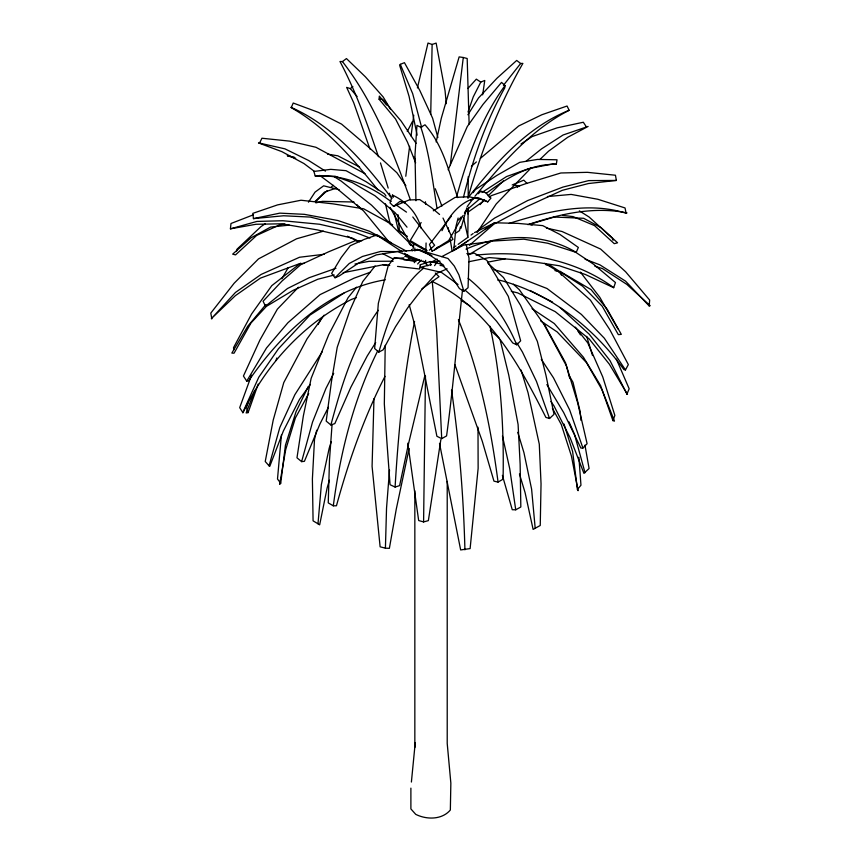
<?xml version="1.0" encoding="UTF-8"?>
<svg xmlns="http://www.w3.org/2000/svg" width="861" height="861" viewBox="0 0 861 861"><rect width="100%" height="100%" fill="white"/><g stroke="black" fill="none" stroke-linecap="round" stroke-linejoin="round"><path stroke-width="1.29" d="M468.169 208.448L467.824 236.248M468.19 197.879L468.223 176.742M440.854 439.659L428.358 520.636L423.59 521.927L425.474 375.977M385.222 345.379L384.329 403.938L386.955 442.403L390.055 484.721L395.091 487.057L399.601 485.626L408.362 444.416L424.807 375.783M430.726 114.33L432.125 44.46L436.14 43.093L445.051 90.696L446.278 103.697M425.549 263.057L425.625 260.388M425.829 252.359L426.077 242.996M409.126 448.506L396.254 509.217L389.376 548.349L385.416 548.177L386.535 508.173L389.506 470.084M373.975 398.675L372.081 466.35L380.121 546.81L385.416 548.177M395.091 487.057C398.342 432.879 403.486 378.7 413.786 325.372L414.561 321.497M332.066 424.451L329.494 460.086L328.245 502.878L333.315 505.827L336.457 505.762C348.619 461.302 363.955 417.391 384.996 376.343M415.626 162.826L407.479 142.151L395.543 118.969L379.098 99.241L379.335 96.12L386.567 105.02M594.865 266.253L602.485 268.6L626.83 284.388L650.206 305.72L649.172 305.935L649.657 300.08L625.613 271.764L600.601 249.055L561.953 231.469L546.401 228.111M329.408 480.212L327.137 487.929L319.657 524.844L318 523.8L321.368 484.495L329.225 448.075L331.237 441.79M405.779 176.247L409.621 146.316M453.682 250.723L456.115 225.797L458.117 218.027M411.397 782.036L415.26 742.548M467.91 213.948L468.599 207.329M370.004 238.077L355.023 232.309L319.582 224.247L282.925 220.739L256.901 221.438L230.425 228.832L230.985 223.494L253.166 214.895M448.15 169.789L467.286 126.556L483.043 104.353L501.532 82.398L505.03 85.551L504.794 87.779C485.615 122.036 472.818 159.296 463.444 197.309M462.529 289.791L462.099 293.741C456.9 341.128 453.037 388.623 446.579 435.903L441.704 438.658L436.893 436.258L414.798 325.157L409.19 304.708M450.303 164.957L463.283 57.493L459.139 56.891L441.252 118.42L436.161 141.936M308.701 393.606L295.42 417.886L285.723 449.539L279.631 484.356L280.718 483.225L285.443 445.169L296.076 411.612L308.367 386.331M413.754 115.213L411.063 135.973M482.655 94.871L484.765 80.46L480.761 82.107L473.238 96.938L468.018 112.016M333.315 505.827C340.256 452.412 353.688 399.246 377.71 350.857M486.293 193.305C506.666 178.119 529.902 163.568 556.292 164.333L557.024 159.78L537.436 159.425L519.7 162.363L496.689 175.526L475.39 189.603L473.055 192.724M281.418 434.945L277.5 479.017L280.718 483.225M412.989 249.12L414.044 243.867M420.319 265.059L419.522 269.009L397.502 266.404M417.413 87.951L428.003 43.05L432.125 44.46M316.697 430.209L314.513 439.368L312.392 478.985L313.081 520.851L318 523.8M460.484 226.766L459.494 230.597L455.189 233.503M468.093 197.352C481.364 150.998 498.799 105.279 522.896 63.391L520.657 63.488L516.686 60.442L496.905 78.297L478.555 97.917L467.9 114.75M414.292 262.702L415.26 259.021M236.431 251.466L237.033 249.184L260.991 226.604L265.296 223.699M328.439 407.231L319.98 423.892L304.407 461.335L301.619 461.636L312.532 422.073L325.921 388.483L333.702 373.34M456.664 196.523C467.469 157.595 480.944 118.441 505.03 85.551M310.39 384.393L299.488 399.429L283.366 430.995L269.762 466.35L269.073 465.812L279.814 427.519L294.849 394.715L322.412 351.482M375.084 266.006L362.718 281.601L349.953 310.272L337.221 347.295L331.453 381.66L326.19 421.104L330.872 424.979C341.569 385.136 354 344.152 378.259 310.315M460.99 228.273L466.834 207.845M416.024 261.679L394.424 257.557L388.214 265.705L378.345 303.287L374.643 348.522L378.829 352.095C387.87 321.831 398.169 288.37 423.86 267.997M248.172 402.367L246.494 407.468L248.086 412.623L246.138 412.957L254.856 390.377M275.983 360.501L276.822 358.004M468.653 261.755L489.382 257.59L524.005 260.463L559.316 265.748L585.276 274.455L613.699 287.692L615.454 282.548L593.53 264.198L575.309 252.025M248.086 412.623L258.182 384.092M251.52 375.224L239.692 407.64L242.996 412.828C266.027 364.537 303.524 323.639 351.492 299.413L356.454 297.626M540.686 320.927L557.164 331.915L586.502 362.642L601.936 389.667L614.506 421.137L612.914 420.599L614.862 415.432L602.743 376.892L587.762 342.882L575.342 327.158M407.275 131.453L412.441 121.541M281.859 278.76L288.22 267.631M511.305 291.309L517.687 292.891L555.227 311.639L589.215 338.965L609.394 364.257L627.475 394.349L626.937 394.09L629.165 388.763L616.39 359.134M441.768 256.653L463.605 245.127L493.353 241.037L523.8 239.175L547.79 243.254L576.203 252.391L578.355 247.462L560.005 234.493L542.721 225.625L517.988 223.386L494.774 222.784L474.486 232.588M242.673 412.645L258.774 377.258L278.437 348.78L310.014 315.061L343.98 293.106M420.975 228.025C417.316 213.076 406.263 201.474 392.476 195.092L390.033 202.873L393.606 206.403L409.136 199.967L419.748 199.601L431.006 207.329L439.573 214.464M314.469 171.447L303.933 163.536L281.838 151.633L258.483 142.915L259.548 143.098L261.948 138.234L289.608 141.129L315.955 147.285L364.999 173.707M441.994 230.694C448.882 215.713 460.775 200.721 477.79 197.556L487.746 201.861L490.964 198.105L485.615 192.703L481.041 191.11L478.221 193.725M377.904 189.937C352.956 158.704 326.48 127.632 291.233 107.668L293.214 103.029L318.441 112.382L341.591 124.124L369.95 148.329L396.889 172.727L405.854 185.685M497.733 280.094L500.37 280.395C551.158 293.698 593.347 327.783 623.967 369.638L625.473 369.929L628.336 364.59L609.814 329.688L590.398 300.112L558.358 271.581L544.701 263.305M318.053 324.543L321.982 317.569M463.143 215.368L448.689 240.585L435.096 249.098M464.456 213.087L465.769 210.794M503.448 85.325L520.657 63.488M298.433 287.24L277.35 309.174L259.957 339.955L243.426 376.031L246.73 381.132L266.501 347.984L287.929 322.724L320.109 294.602L354.129 278.135L370.499 272.173M421.147 222.536L410.213 240.574L427.088 250.497M375.697 342.581L367.26 355.916L350.857 387.224L334.843 423.59L330.872 424.979M437.883 137.534L432.599 118.151L419.781 90.416L404.444 62.67L400.311 64.338L399.665 65.328L409.072 96.378L417.133 135.166M308.453 202.195L315.04 192.121L323.65 185.815L339.191 189.711M477.037 232.545L496.216 203.971L531.28 167.712M467.857 198.062C495.505 163.106 526.835 127.31 569.143 110.294L567.065 106.021L541.849 114.75L518.72 125.964L480.363 158.392M434.579 265.662L437.463 261.507M324.091 315.169L307.054 338.836L283.764 382.607L273.206 420.125L265.231 461.496L269.073 465.812M467.189 206.565L473.518 198.095M451.368 216.111L429.445 244.481L432.265 251.283M356.519 287.197L348.092 297.658L328.762 334.617L311.155 378.334L303.341 415.992L296.98 457.804L301.619 461.636M480.04 204.67L484.291 199.548M265.909 304.503L247.807 326.158L231.835 353.085L234.063 353.204L251.025 322.929L267.201 305.526M458.569 220.018L461.13 216.983M464.542 212.925L467.953 208.879L480.18 198.493M552.385 408.189L561.307 424.559L571.456 456.147L578.075 490.695L577.419 489.382L580.96 485.227L578.893 457.213M474.928 196.297C502.189 163.751 530.247 130.355 568.626 110.552L569.143 110.294M304.234 263.272L299.047 263.864L260.399 278.135L235.387 295.646L211.343 318.656L235.473 292.439L261.077 274.465L299.51 257.256L324.403 254.243M417.639 263.993L421.158 260.054M467.835 88.522L476.337 79.147L480.761 82.107M315.804 201.571L324.5 192.1L336.242 188.15M550.911 401.484L553.967 405.875L570.143 437.786L583.93 473.335L589.096 468.492L584.942 445.115M546.875 384.566L563.654 412.527L580.863 448.086L582.919 448.054L587.105 443.716L577.645 402.754L566.516 366.065L543.98 324.403L519.28 289.64L513.36 284.259M391.325 242.759L377.15 234.892L364.332 239.358L350.212 245.762L341.268 257.439L331.646 273.378L335.015 277.769L349.275 263.466L362.503 256.46L380.594 251.444L397.534 251.627L419.501 259.979M465.069 290.146L480.761 303.685L496.593 321.239L512.715 342.936L516.729 344.777L520.668 340.827L508.313 296.367L486.799 260.291L474.088 253.037L467.674 254.791M488.112 195.824L503.384 180.907M539.955 159.425L548.629 151.138L567.786 137.243L588.106 126.449L563.105 134.994L541.515 148.888L526.232 161.115M431.684 281.299C487.896 307.097 519.258 364.547 545.896 417.413L549.544 418.5L554.01 414.302L545.96 375.288L537.35 341.376L520.518 305.289L503.513 277.554L487.972 263.218M429.359 250.174L434.633 245.245L412.785 216.972M315.104 201.409L327.18 190.69M331.205 187.117L333.218 185.341M471.387 166.345L476.37 161.933M469.439 245.342L493.773 224.204L527.287 206.392L562.265 190.335L588.354 183.544L616.379 180.433L615.443 175.235L587.439 172.329L560.845 172.986L525.447 183.791L491.437 195.608L489.263 197.147M414.808 250.831L417.047 249.389L428.304 254.199L439.142 261.303L449.151 272.754L459.44 288.553L463.875 291.244L468.061 287.692L469.019 258.343L466.285 244.502M434.514 249.981L438.583 246.644M369.972 149.093L353.699 102.707L346.649 87.391L350.298 88.597L352.849 86.541M361.835 240.714L355.119 240.779L328.536 251.842L300.683 264.736L282.107 280.944L263.079 301.221L265.457 306.182L287.488 288.521L309.131 277.716L335.951 268.288M393.606 206.403L399.956 201.366L405.413 203.121M300.629 263.154L271.785 285.648L251.606 313.974L233.525 347.65L233.74 349.867M378.453 156.691C367.496 124.264 356.077 91.783 339.966 61.497L342.43 61.572L346.456 58.57L365.462 76.887L383.156 96.927L390.679 109.433M471.021 200.301L473.173 198.719M453.801 247.451L455.953 245.912M458.106 244.363L467.781 237.399M470.999 235.075L473.152 233.525M478.533 229.661L494.655 218.048L527.685 200.538L562.933 187.085L588.687 180.606L616.379 180.433M421.868 288.909L439.013 276.672L435.322 273.034M467.48 212.506L484.904 200.226M433.298 210.816L455.178 197.373L468.901 196.749L483.505 199.913L487.746 201.861M453.973 250.325L468.309 240.649M484.851 229.489L494.774 222.784L454.188 250.056M521.023 143.981L532.055 136.608L557.078 127.858L583.327 122.251L586.341 126.825M481.869 192.52L506.602 176.527L528.977 168.584L553.246 163.859L556.292 164.333M408.082 255.168L405.843 256.61L425.969 262.271M415.938 200.753L415.002 154.679L416.961 125.394L420.846 127.31L424.99 124.791C443.254 145.337 449.13 172.318 457.697 197.643M492.244 240.703L470.709 253.575L466.834 253.618M454.888 364.655L482.235 441.133L493.956 481.159L498.056 482.085L503.082 479.168C504.04 427.831 501.091 376.515 489.984 326.265M432.018 251.261L452.972 239.423L442.984 218.037M519.441 473.948L525.07 492.578L533.12 529.407L540.245 525.479L541.042 483.785L539.287 444.179L528.062 392.799L521.056 370.026M502.383 475.369L512.252 509.712L515.728 509.809L520.83 507L520.141 464.197L518.096 424.505L508.743 375.03L500.123 339.794M404.788 256.449L407.135 255.168M437.173 259.075L432.577 261.507L436.602 262.174M378.829 352.095L383.08 349.889L395.447 326.857L407.608 308.001L421.847 289.49L436.441 273.475L447.128 268.858M466.016 249.13C500.327 233.858 543.399 232.524 576.203 252.391M335.015 277.769L339.159 276.026L358.101 263.358L376.257 254.921L398.256 251.304L420.071 250.002L431.856 255.663M509.023 223.429C546.455 211.817 587.471 201.119 626.108 213.237L626.969 212.882C593.423 206.199 559.779 213.969 527.965 224.678M512.209 184.954L523.779 180.175L527.083 183.458M408.275 258.44L410.794 257.525M420.06 264.833L430.263 261.54L443.124 264.542M265.457 306.182L268.008 305.418L293.138 290.329L317.763 279.265L334.262 275.014M529.16 224.42L554.312 217.047L583.65 218.296L601.043 227.638L617.574 242.791L614.27 243.674L594.499 225.593L573.071 216.606L562.771 215.411M323.359 231.168L296.593 238.788L258.515 258.881L234.17 283.204L210.794 313.103L211.828 318.871M343.152 272.722L383.263 264.725L389.742 265.489M431.286 264.575L419.974 267.427L441.381 272.367L458.03 284.485M439.508 443.35L460.657 549.942L470.117 548.586L478.135 468.373L477.995 427.185M315.847 202.873L322.38 201.345L354.032 202.001M246.73 381.132L248.743 380.68C281.267 333.648 326.932 289.479 385.287 279.803M392.713 224.882L363.665 208.814L333.132 203.874L301.027 200.236L277.576 204.886L252.8 213.367L253.446 218.629L279.836 213.141L304.363 214.335L337.932 220.534L369.391 231.211L406.5 251.186M253.446 218.629L283.603 215.767L310.347 217.08L345.272 225.808L379.023 236.571L402.302 251.864M354.98 264.026L369.078 261.313L393.154 261.227M488.176 262.078L505.224 258.784M385.965 195.996L384.458 193.811L366.065 181.725L346.014 170.672L330.796 169.348L313.878 171.447L315.223 175.967C341.214 174.514 366.958 183.845 387.816 199.203L391.109 201.485M284.916 224L279.621 224.915L256.707 235.387L235.527 254.888L232.664 254.146L251.186 237.722L270.602 227.078L289.285 225.13M431.2 262.497L439.96 261.141M547.424 196.566L571.144 194.414L597.814 199.268L625.043 207.953L626.108 213.237M476.111 255.147C523.327 249.905 574.922 259.107 613.699 287.692M403.884 257.891L392.368 258.601L382.994 253.801M403.906 259.807L418.5 259.828M379.098 99.241L382.596 99.284L401.097 121.024L416.089 143.346M315.223 175.967L335.08 176.247L352.278 182.597L374.901 195.705L395.113 212.699L407.016 227.175M419.404 260.323L414.496 259.882L404.519 253.328M294.29 157.208L287.251 155.712L295.7 158.23M440.068 265.446L444.007 265.898M383.027 264.79L388.333 265.457M327.524 154.108L337.835 155.809L359.65 167.056M529.558 224.463L532.152 225.033M545.82 264.714L550.986 265.877L582.563 286.164L602.226 306.236L618.327 334.638L621.308 334.359L607.199 309.25L591.033 289.576L561.243 272.119L554.936 270.602M259.548 143.098L285.002 148.867L308.679 160.523L325.458 171.135M463.283 57.493L467.179 58.494L469.127 124.016M417.047 249.389L447.968 258.483L454.307 266.049L458.935 274.928L463.875 291.244M493.913 269.665L510.67 274.325L546.993 288.5L581.379 314.416L604.293 338.179L625.473 369.929M423.59 521.927L418.661 520.528L407.791 443.2M513.769 184.502L519.527 186.45M585.049 259.193L599.923 264.865L625.527 281.127L649.172 305.935M347.435 236.237L358.036 241.424M290.953 107.302C333.282 125.878 364.483 162.578 391.927 198.568M359.543 241.801L352.504 238.196L317.537 229.941L281.429 223.806L256.018 224.269L230.425 228.832M530.075 290.491L552.59 302.114M423.634 249.389L408.76 241.015L390.044 207.361M579.345 210.848L589.128 217.037L612.257 238.066L613.064 240.305M334.402 176.796L341.107 181.047L371.511 205.144L413.398 246.956M461.141 300.295L470.117 306.01M410.966 244.492L413.172 245.902M407.231 236.398L398.406 230.522L394.37 213.797M532.044 308.658L554.301 323.553L583.5 357.326L600.623 385.642L612.914 420.599M395.511 204.52L406.489 212.129M490.275 330.258L499.132 338.147M319.743 175.407L334.488 186.471L363.471 210.848L389.43 242.468M406.715 236.129L399.429 230.576L397.976 214.712M421.266 247.225L426.475 251.186M468.126 278.329C489.834 295.689 505.967 319.291 516.729 344.777M560.048 307.517L589.301 334.262L609.975 360.565L626.937 394.09M514.856 184.577L517.676 187.224M356.874 204.649L360.307 208.61M423.321 261.206L427.939 265.758M350.298 88.597L357.111 96.529M409.083 243.351L410.697 245.428M580.368 272.087L599.794 297.271L618.004 329.02M342.43 61.572C374.137 102.308 392.96 151.482 410.331 199.655M359.08 206.651L360.684 208.792M541.278 359.231L553.494 377.85L569.638 409.858L582.919 448.054M577.602 330.463L580.465 334.907M516.955 343.076L522.401 351.977L536.5 381.466L549.544 418.5M569.003 375.396L572.985 382.273L580.066 411.203L581.024 420.437M543.431 322.627L565.58 362.89L569.734 378.227M411.536 249.507L412.247 250.863M392.476 195.092L393.488 197.212M586.685 336.393L592.508 355.528M569.056 421.922L574.47 434.235L585.017 472.721M400.311 64.338L412.677 93.666L421.642 127.439M458.386 319.732L459.892 323.413C479.975 374.191 490.964 428.078 498.056 482.085M435.268 188.753L441.908 206.08M414.098 157.079L415.443 160.803M380.497 162.933L388.182 188.075M420.846 127.31C429.574 153.462 432.534 181.111 437.001 208.222M564.009 424.042L572.619 451.508L577.419 489.382M517.773 432.34L523.929 452.606L531.603 489.134L535.198 528.31M560.274 271.28L561.404 275.154M389.42 193.219L390.033 195.791M385.437 203.82L390.399 224.656M463.638 218.081L467.953 237.464M502.437 435.946L509.744 468.771L515.728 509.809M448.194 227.648L448.861 231.587M450.185 239.455L452.176 251.261M451.519 390.022C459.257 442.941 463.53 496.366 464.918 549.824M425.431 201.754L425.711 204.38M430.263 261.54L430.651 265.489M432.222 281.267L436.602 329.365L441.704 438.658M447.214 481.396L447.214 743.441L450.852 783.133L450.346 810.018C441.951 819.909 426.636 819.812 415.734 814.355L410.891 808.92L410.891 788.138M414.841 247.936L414.841 250.616M414.841 490.824L414.841 747.488"/></g></svg>
